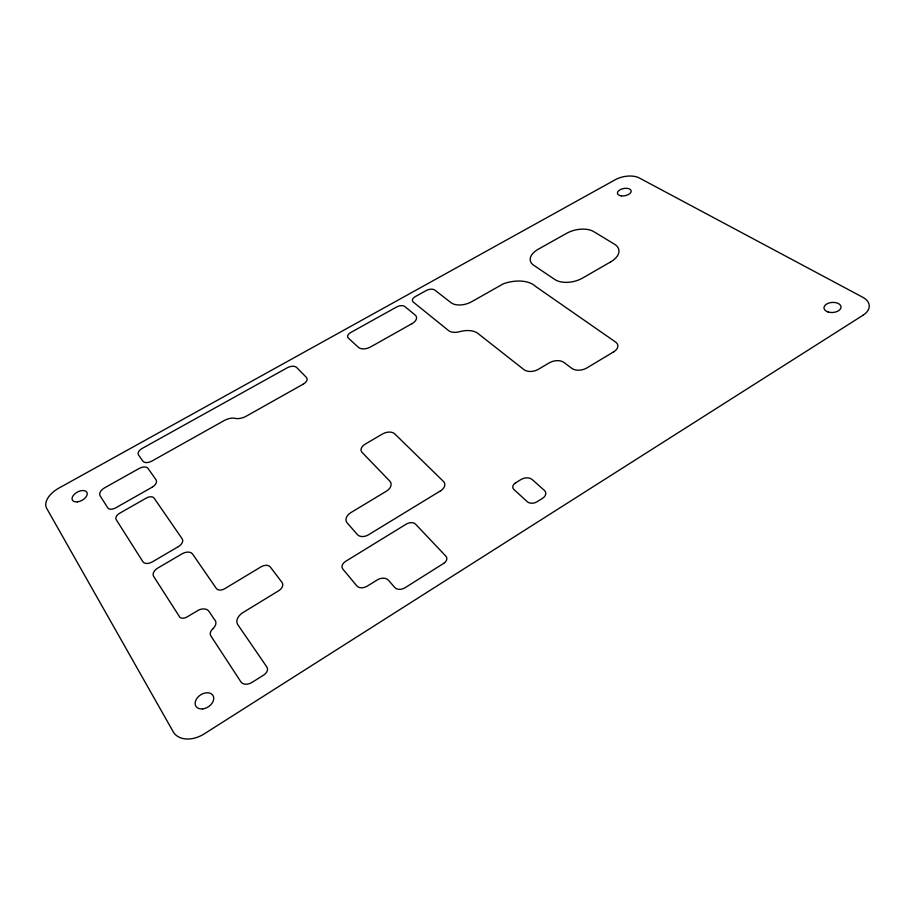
<?xml version="1.0" encoding="UTF-8"?>
<svg xmlns="http://www.w3.org/2000/svg" width="915" height="915" viewBox="0 0 915 915"><rect width="100%" height="100%" fill="white"/><g stroke="black" fill="none" stroke-linecap="round" stroke-linejoin="round"><path stroke-width="1.37" d="M212.806 628.788L211.205 630.721A7.697 5.261 -29.7 0 0 210.85 635.891L241.148 682.235A8.91 6.359 -30.7 0 0 251.957 682.441L263.806 674.973A7.046 5.044 -30 0 0 266.642 666.692L237.774 624.636A11.094 7.64 -28.4 0 1 242.898 612.615L278.709 590.724A7.709 5.273 -26.4 0 0 282.049 582.466L270.302 566.991A7.309 4.918 -26.3 0 0 261.107 566.797L224.713 588.722A6.737 4.484 -27.9 0 1 216.352 588.494L192.55 553.987A8.59 5.49 -27.9 0 0 182.096 553.792L157.712 568.112A7.892 5.021 -28.9 0 0 153.606 576.324L179.992 617.476A6.668 4.415 -29.8 0 0 187.198 616.847L198.841 609.95A9.63 6.451 -29.5 0 1 208.894 611.22L214.293 619.318A9.287 6.279 -29.7 0 1 213.469 628.216L212.806 628.788M515.408 482.96L513.624 484.618A6.554 4.518 -14.6 0 0 513.887 489.468L527.212 501.66A7.057 4.93 -14.1 0 0 537.002 501.786L542.629 498.24A7.675 5.353 -13.8 0 0 544.436 490.44L532.107 479.483A8.121 5.593 -14.3 0 0 521.035 479.506L515.408 482.96M863.039 315.229L204.308 733.83A25.586 18.094 -33.8 0 1 173.198 731.737L46.642 508.271A20.633 11.769 -28.4 0 1 58.789 488.164L615.326 179.695A17.351 9.059 -10.8 0 1 639.208 177.922L862.765 297.272A21.537 12.65 -3.5 0 1 863.039 315.229M443.764 563.343L404.75 587.933A7.709 5.559 -21.6 0 1 394.777 587.51L388.475 580.247A8.704 6.245 -22.5 0 0 378.433 579.241L367.132 586.183A7.846 5.57 -23.2 0 1 356.85 585.909L342.805 569.027A7.194 5.021 -23.3 0 1 345.596 561.375L406.351 524.055A6.931 4.815 -19.9 0 1 415.536 524.146L445.868 556.137A6.748 4.85 -19.3 0 1 443.764 563.343M440.572 490.817L368.379 534.863A8.258 5.65 -21.8 0 1 357.536 534.726L347.117 522.842A10.019 6.76 -21.8 0 1 350.96 512.537L386.267 491.275A10.031 6.657 -20.2 0 0 389.836 481.153L361.963 452.273A8.224 5.273 -19.9 0 1 365.039 444.233L382.481 433.996A9.276 5.936 -19.2 0 1 394.708 433.836L443.478 481.462A9.253 6.256 -18.1 0 1 440.572 490.817M613.713 351.806L586.927 367.922A10.9 6.805 -11.7 0 1 571.806 368.345L563.915 362.432A10.728 6.702 -12.6 0 0 549.217 362.878L538.466 369.26A10.534 6.542 -13.4 0 1 523.986 369.671L477.95 333.46A18.506 11.072 -15.6 0 0 459.719 331.665A11.323 6.657 -15.6 0 1 448.144 330.246L413.225 302.019A6.268 3.557 -16.6 0 1 415.33 296.597L426.23 290.535A6.462 3.649 -16.2 0 1 434.751 290.032L451.072 302.705A15.143 8.658 -15.3 0 0 471.602 301.756L503.273 283.844A27.198 15.738 -13.9 0 1 535.412 286.303L615.646 342.096A10.831 6.668 -10.8 0 1 613.713 351.806M178.402 546.621L152.233 561.936A7.755 4.861 -28.7 0 1 142.889 561.73L116.194 519.606A6.394 3.832 -28 0 1 119.693 513.212L146.411 498.012A6.336 3.809 -27 0 1 154.052 498.046L182.211 538.866A7.56 4.758 -27.7 0 1 178.402 546.621M610.705 261.862L582.558 278.08A20.038 11.392 -12.1 0 1 554.776 279.487L533.582 265.167A19.238 10.751 -12.7 0 1 538.18 249.28L566.694 233.279A19.753 10.9 -11.9 0 1 593.721 231.609L614.548 244.248A21.365 11.987 -11.3 0 1 610.705 261.862M152.062 487.249L115.599 507.916A6.577 3.889 -27.8 0 1 107.753 507.859L100.067 495.713A8.018 4.678 -27.6 0 1 104.539 487.867L139.24 468.423A7.263 4.255 -26.4 0 1 147.99 468.377L156.042 479.78A7.595 4.506 -26.5 0 1 152.062 487.249M303.345 384.083L246.272 416.176A11.735 6.885 -22.8 0 1 236.402 418.578L233.691 418.109A11.929 7.057 -23.4 0 0 224.209 420.545L151.81 461.103A7.343 4.266 -25.9 0 1 142.946 461.24L138.485 454.915A6.691 3.866 -25.8 0 1 142.054 448.499L287.321 367.75A7.263 4.209 -20.9 0 1 296.62 367.464L306.193 377.186A7.274 4.266 -20.8 0 1 303.345 384.083M412.025 323.635L370.529 346.979A9.127 5.307 -18.5 0 1 358.497 347.403L348.318 338.093A6.256 3.591 -18.7 0 1 350.731 332.511L396.813 306.891A6.028 3.431 -17.2 0 1 404.796 306.525L415.273 315.126A9.653 5.559 -17.1 0 1 412.025 323.635M621.205 195.867A6.988 3.671 -10.8 0 0 631.201 190.961A6.988 3.671 -10.8 0 0 620.53 189.519A6.988 3.671 -10.8 0 0 621.205 195.867M77.443 501.866A8.246 4.747 -28.1 0 0 87.051 492.625A8.246 4.747 -28.1 0 0 74.435 494.18A8.246 4.747 -28.1 0 0 77.443 501.866M202.73 708.885A10.088 7.114 -32.8 0 0 213.218 695.938A10.088 7.114 -32.8 0 0 197.365 697.745A10.088 7.114 -32.8 0 0 202.73 708.885M827.961 311.935A8.555 5.044 -3.9 0 0 841.034 307.246A8.555 5.044 -3.9 0 0 828.487 303.174A8.555 5.044 -3.9 0 0 827.961 311.935"/></g></svg>
